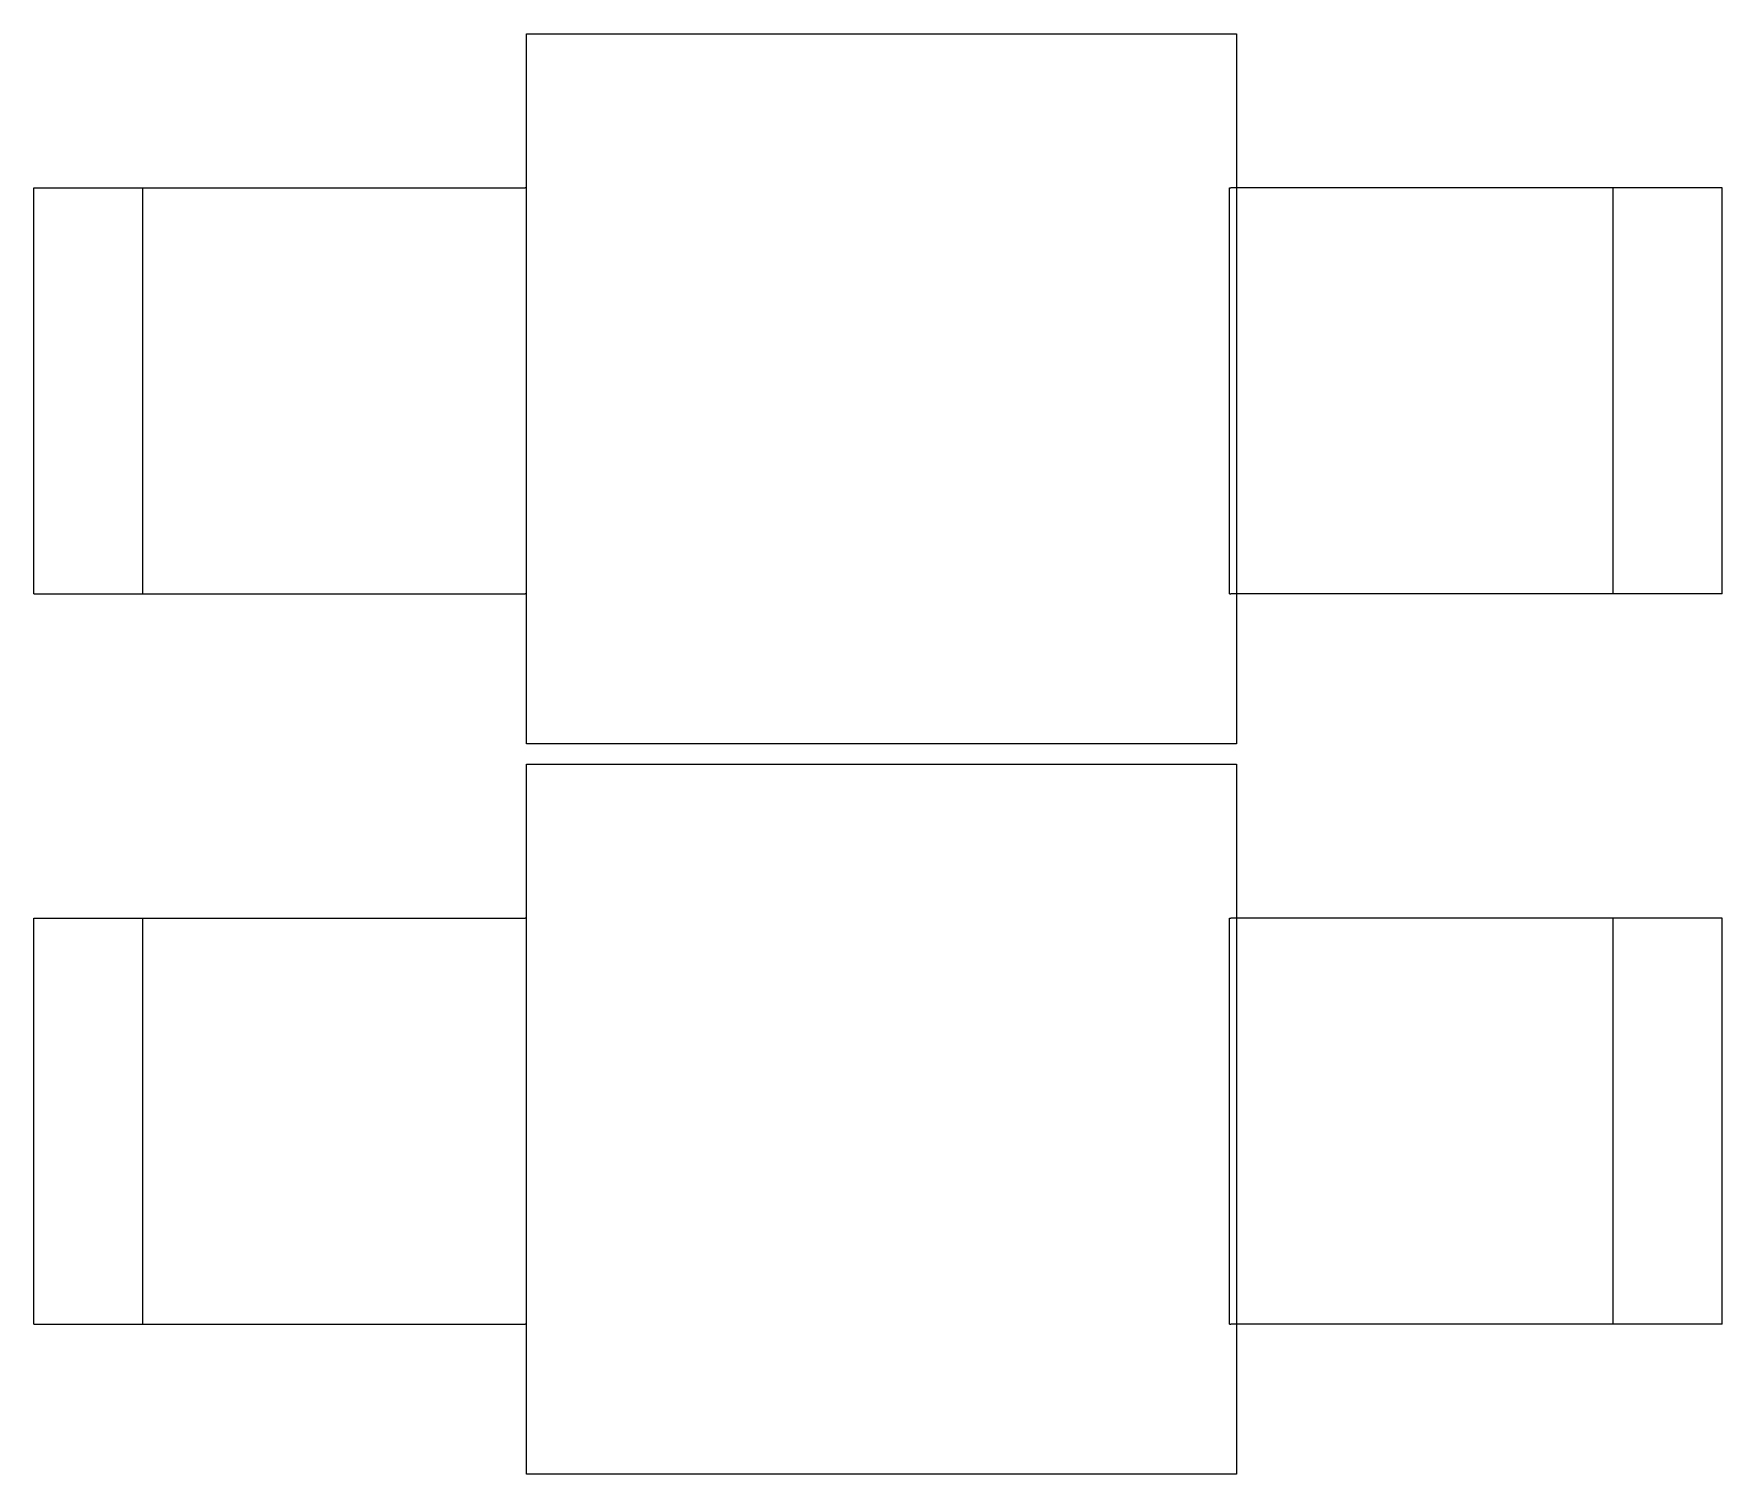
# Model space of a CAD drawing. Header units: millimetres. Extents: x 233224 to 234067, y -13631 to -11613.
# Drawn here: x 233474.6 to 233641, y -12792.6 to -12650.6 of the extents above; entities that cross this region are included whole.
import ezdxf

# ---------------------------------------------------------------- set-up
doc = ezdxf.new("R2010")
doc.units = ezdxf.units.MM
doc.header["$MEASUREMENT"] = 0
doc.layers.add('A_FLOR_PATT', color=7, linetype='Continuous')
doc.layers.add('Doseme - BA', color=7, linetype='Continuous')
doc.layers.add('A_FLOR_PATT_Pen_No__41', color=7, linetype='Continuous', lineweight=25)
doc.layers.add('Doseme - BA_Pen_No__41', color=7, linetype='Continuous', lineweight=25)

# ---------------------------------------------------------------- blocks, each defined once
blk = doc.blocks.new('Slab_36', base_point=(229383.3, -4703.5))
at = {"layer": 'Doseme - BA_Pen_No__41', "linetype": 'Continuous', "flags": 128}
blk.add_lwpolyline([(229383.3, -4703.5), (228683.3, -4703.5), (228683.3, -4003.5), (229383.3, -4003.5)], close=True, dxfattribs=at)
blk = doc.blocks.new('Slab_37', base_point=(229383.3, -5423.4))
at = {"layer": 'Doseme - BA_Pen_No__41', "linetype": 'Continuous', "flags": 128}
blk.add_lwpolyline([(229383.3, -5423.4), (228683.3, -5423.4), (228683.3, -4723.4), (229383.3, -4723.4)], close=True, dxfattribs=at)
blk = doc.blocks.new('_minder')
at = {"layer": 'A_FLOR_PATT_Pen_No__41', "linetype": 'Continuous'}
for p, q in [((0, 40), (0, 40)), ((0, 40), (0.31, 40)), ((0, 0), (0, 40)), ((0.31, 40), (0.91, 40)), ((0.91, 40), (1.79, 40)), ((1.79, 40), (2.91, 40)), ((2.91, 40), (4.25, 40)), ((4.25, 40), (5.77, 40)), ((5.77, 40), (7.42, 40)), ((7.42, 40), (8.28, 40)), ((8.28, 40), (18.13, 40)), ((18.13, 40), (18.99, 40)), ((18.99, 40), (20.74, 40)), ((20.74, 40), (22.46, 40)), ((22.46, 40), (24.11, 40)), ((24.11, 40), (25.62, 40)), ((25.62, 40), (26.96, 40)), ((26.96, 40), (28.08, 40)), ((28.08, 40), (28.95, 40)), ((28.95, 40), (29.55, 40)), ((29.55, 40), (29.7, 40)), ((29.7, 40), (107.54, 40)), ((107.54, 40), (473.42, 40)), ((107.54, 0), (107.54, 40)), ((473.42, 40), (474.29, 40)), ((474.29, 40), (476.03, 40)), ((476.03, 40), (477.74, 40)), ((477.74, 40), (479.35, 40)), ((479.35, 40), (480.81, 40)), ((480.81, 40), (482.08, 40)), ((482.08, 40), (483.13, 40)), ((483.13, 40), (483.92, 40)), ((483.92, 40), (484.43, 40)), ((484.43, 40), (484.53, 40)), ((484.63, 40), (484.53, 40)), ((485.32, 40), (484.63, 40)), ((485.72, 40), (485.32, 40)), ((485.81, 40), (485.72, 40)), ((485.81, 0), (485.81, 40)), ((0, 0), (0, 0)), ((0, 0), (0.31, 0)), ((0.31, 0), (0.91, 0)), ((0.91, 0), (1.79, 0)), ((1.79, 0), (2.91, 0)), ((2.91, 0), (4.25, 0)), ((4.25, 0), (5.77, 0)), ((5.77, 0), (7.42, 0)), ((7.42, 0), (8.28, 0)), ((8.28, 0), (18.13, 0)), ((18.13, 0), (18.99, 0)), ((18.99, 0), (20.74, 0)), ((20.74, 0), (22.46, 0)), ((22.46, 0), (24.11, 0)), ((24.11, 0), (25.62, 0)), ((25.62, 0), (26.96, 0)), ((26.96, 0), (28.08, 0)), ((28.08, 0), (28.95, 0)), ((28.95, 0), (29.55, 0)), ((29.55, 0), (29.7, 0)), ((29.7, 0), (107.54, 0)), ((107.54, 0), (473.42, 0)), ((473.42, 0), (474.29, 0)), ((474.29, 0), (476.03, 0)), ((476.03, 0), (477.74, 0)), ((477.74, 0), (479.35, 0)), ((479.35, 0), (480.81, 0)), ((480.81, 0), (482.08, 0)), ((482.08, 0), (483.13, 0)), ((483.13, 0), (483.92, 0)), ((483.92, 0), (484.43, 0)), ((484.43, 0), (484.53, 0)), ((484.63, 0), (484.53, 0)), ((485.32, 0), (484.63, 0)), ((485.72, 0), (485.32, 0)), ((485.81, 0), (485.72, 0))]:
    blk.add_line(p, q, dxfattribs=at)
blk = doc.blocks.new('_minder_2')
at = {"layer": 'A_FLOR_PATT_Pen_No__41', "linetype": 'Continuous'}
for p, q in [((0, 40), (0, 40)), ((0, 40), (0.31, 40)), ((0, 0), (0, 40)), ((0.31, 40), (0.91, 40)), ((0.91, 40), (1.79, 40)), ((1.79, 40), (2.91, 40)), ((2.91, 40), (4.25, 40)), ((4.25, 40), (5.77, 40)), ((5.77, 40), (7.42, 40)), ((7.42, 40), (8.28, 40)), ((8.28, 40), (18.13, 40)), ((18.13, 40), (18.99, 40)), ((18.99, 40), (20.74, 40)), ((20.74, 40), (22.46, 40)), ((22.46, 40), (24.11, 40)), ((24.11, 40), (25.62, 40)), ((25.62, 40), (26.96, 40)), ((26.96, 40), (28.08, 40)), ((28.08, 40), (28.95, 40)), ((28.95, 40), (29.55, 40)), ((29.55, 40), (29.7, 40)), ((29.7, 40), (107.54, 40)), ((107.54, 40), (473.42, 40)), ((107.54, 0), (107.54, 40)), ((473.42, 40), (474.29, 40)), ((474.29, 40), (476.03, 40)), ((476.03, 40), (477.74, 40)), ((477.74, 40), (479.35, 40)), ((479.35, 40), (480.81, 40)), ((480.81, 40), (482.08, 40)), ((482.08, 40), (483.13, 40)), ((483.13, 40), (483.92, 40)), ((483.92, 40), (484.43, 40)), ((484.43, 40), (484.53, 40)), ((484.63, 40), (484.53, 40)), ((485.32, 40), (484.63, 40)), ((485.72, 40), (485.32, 40)), ((485.81, 40), (485.72, 40)), ((485.81, 0), (485.81, 40)), ((0, 0), (0, 0)), ((0, 0), (0.31, 0)), ((0.31, 0), (0.91, 0)), ((0.91, 0), (1.79, 0)), ((1.79, 0), (2.91, 0)), ((2.91, 0), (4.25, 0)), ((4.25, 0), (5.77, 0)), ((5.77, 0), (7.42, 0)), ((7.42, 0), (8.28, 0)), ((8.28, 0), (18.13, 0)), ((18.13, 0), (18.99, 0)), ((18.99, 0), (20.74, 0)), ((20.74, 0), (22.46, 0)), ((22.46, 0), (24.11, 0)), ((24.11, 0), (25.62, 0)), ((25.62, 0), (26.96, 0)), ((26.96, 0), (28.08, 0)), ((28.08, 0), (28.95, 0)), ((28.95, 0), (29.55, 0)), ((29.55, 0), (29.7, 0)), ((29.7, 0), (107.54, 0)), ((107.54, 0), (473.42, 0)), ((473.42, 0), (474.29, 0)), ((474.29, 0), (476.03, 0)), ((476.03, 0), (477.74, 0)), ((477.74, 0), (479.35, 0)), ((479.35, 0), (480.81, 0)), ((480.81, 0), (482.08, 0)), ((482.08, 0), (483.13, 0)), ((483.13, 0), (483.92, 0)), ((483.92, 0), (484.43, 0)), ((484.43, 0), (484.53, 0)), ((484.63, 0), (484.53, 0)), ((485.32, 0), (484.63, 0)), ((485.72, 0), (485.32, 0)), ((485.81, 0), (485.72, 0))]:
    blk.add_line(p, q, dxfattribs=at)

msp = doc.modelspace()

# ---------------------------------------------------------------- block references
at = {"layer": 'A_FLOR_PATT', "linetype": 'Continuous', "zscale": 100}
for name, p, xscale in [('_minder', (233474.58, -12705.79), 0.1), ('_minder_2', (233641.04, -12705.79), -0.1), ('_minder', (233474.58, -12777.78), 0.1), ('_minder_2', (233641.04, -12777.78), -0.1)]:
    msp.add_blockref(name, p, dxfattribs=dict(at, xscale=xscale))
at = {"layer": 'Doseme - BA', "linetype": 'Continuous', "xscale": 0.1, "yscale": 0.1, "zscale": 0.1}
for name, p in [('Slab_36', (233593.16, -12720.6)), ('Slab_37', (233593.16, -12792.59))]:
    msp.add_blockref(name, p, dxfattribs=at)

doc.saveas('drawing.dxf')
